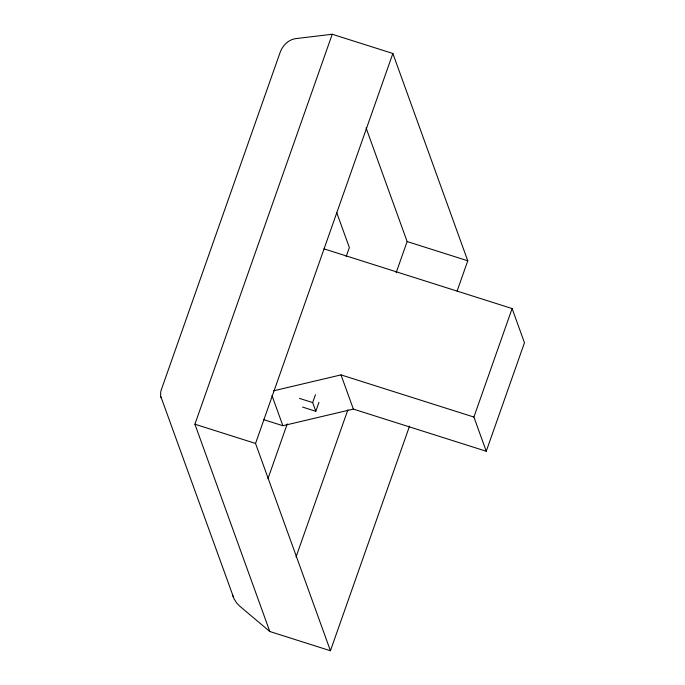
<?xml version="1.0" encoding="UTF-8"?>
<svg xmlns="http://www.w3.org/2000/svg" width="685" height="685" viewBox="0 0 685 685"><rect width="100%" height="100%" fill="white"/><g stroke="black" fill="none" stroke-linecap="round" stroke-linejoin="round"><path stroke-width="1.03" d="M161.386 389.602C160.889 390.253 159.802 396.187 161.463 398.37M161.489 389.268L280.285 51.957C282.862 45.304 288.608 39.499 295.92 38.591L332.234 34.25L392.865 53.49L467.761 260.788L457.118 291.014M409.561 426.044L330.435 650.75L269.804 631.51L194.908 424.212L332.234 34.25M330.435 650.75L255.539 443.452L392.865 53.49M267.955 478.669L287.255 423.869M346.148 256.627L349.359 247.559L336.677 212.496M302.607 407.095L315.802 411.283L312.66 402.575L315.442 394.671M315.802 411.283L318.936 402.386M296.057 556.948L347.869 409.827M396.127 272.793L407.13 241.548L366.047 127.838M263.494 419.58L282.879 425.727L353.366 409.091L486.256 451.252L473.9 417.054L512.115 308.55L323.962 248.852M486.256 451.252L524.47 342.748L512.115 308.55M273.632 390.792L341.01 374.892L473.9 417.054M407.13 241.548L467.761 260.788M299.465 398.387L312.66 402.575M194.908 424.212L255.539 443.452M269.804 631.51L239.673 606.088L236.633 602.928L234.176 599.075L160.941 396.88M341.01 374.892L353.366 409.091M271.971 395.545L282.879 425.727M232.403 594.691L233.2 596.935"/></g></svg>
